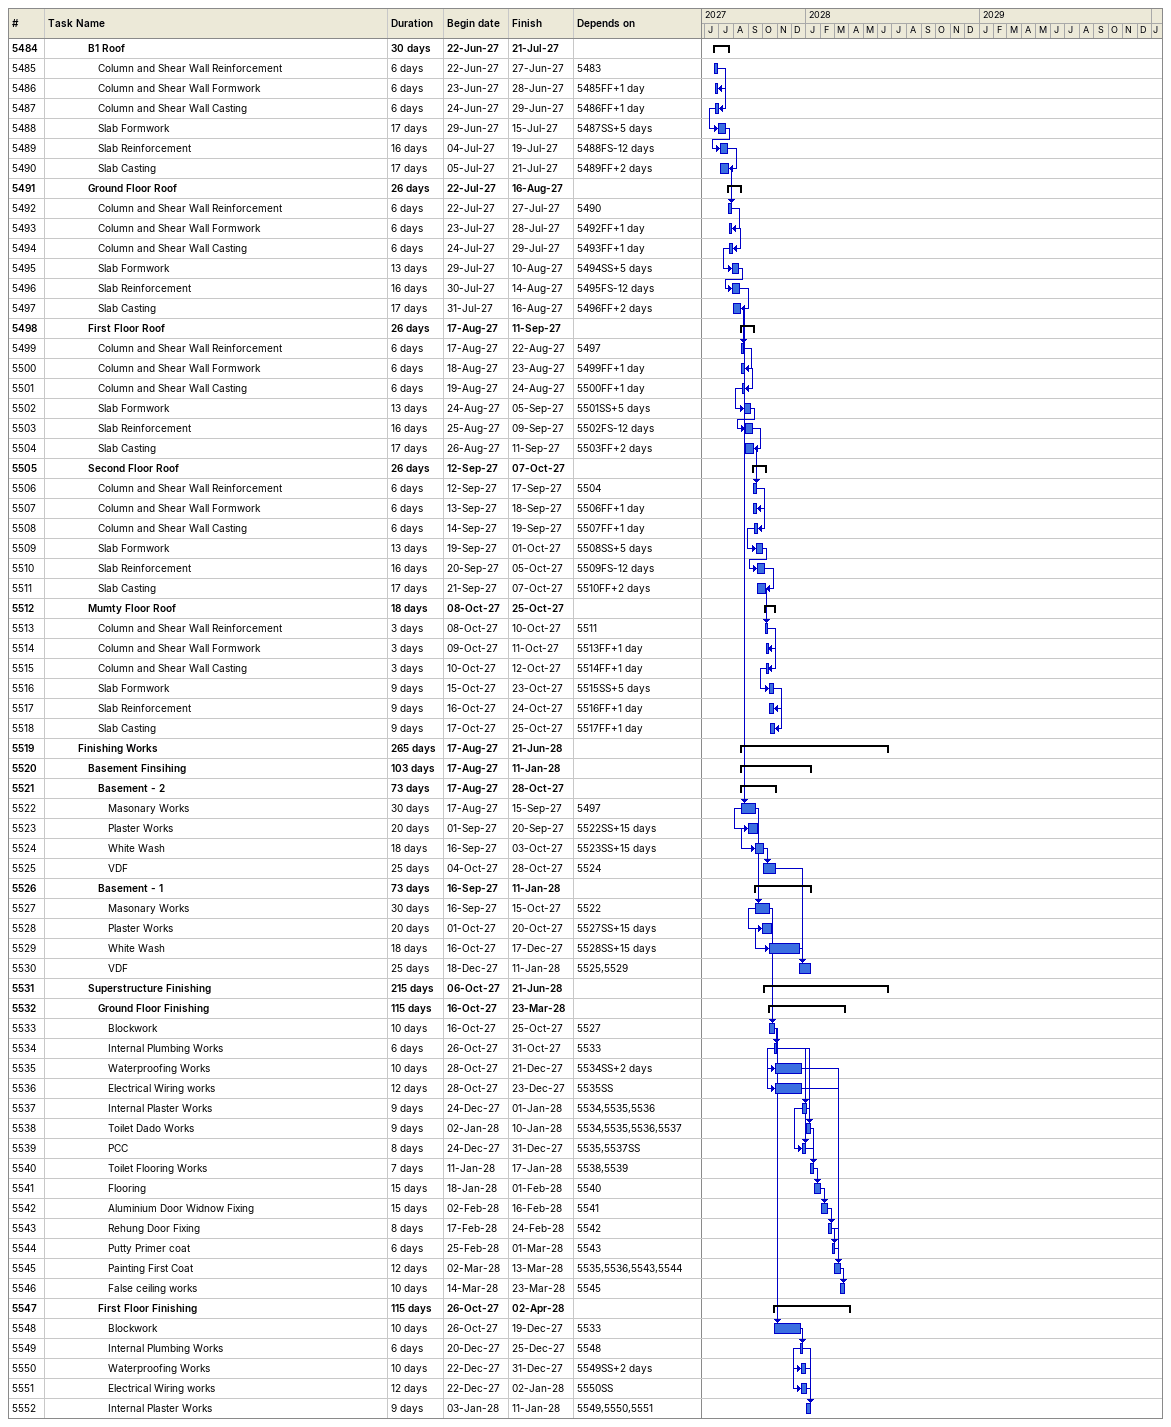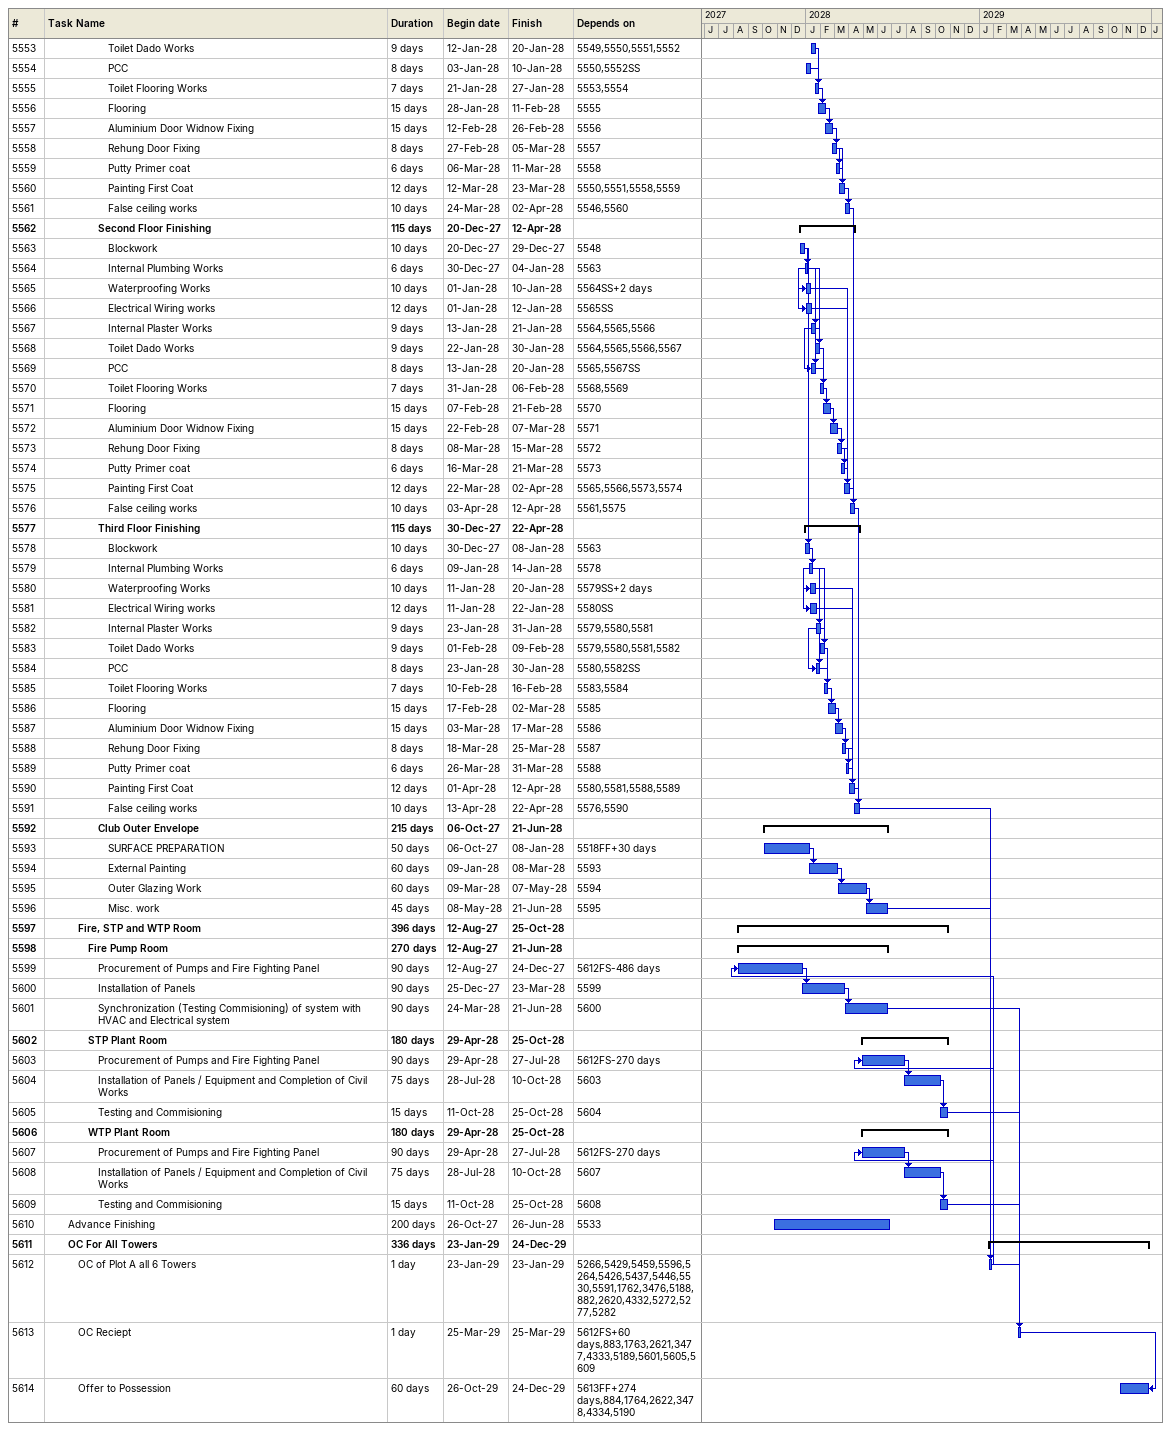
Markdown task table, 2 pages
| ID | Level | Task | Duration | Start | Finish | Predecessors |
|---|---|---|---|---|---|---|
| 5484 | 5 | **B1 Roof** | 30d | 2027-06-22 | 2027-07-21 |  |
| 5485 | 6 | Column and Shear Wall Reinforcement | 6d | 2027-06-22 | 2027-06-27 | 5483 |
| 5486 | 6 | Column and Shear Wall Formwork | 6d | 2027-06-23 | 2027-06-28 | 5485FF+1d |
| 5487 | 6 | Column and Shear Wall Casting | 6d | 2027-06-24 | 2027-06-29 | 5486FF+1d |
| 5488 | 6 | Slab Formwork | 17d | 2027-06-29 | 2027-07-15 | 5487SS+5d |
| 5489 | 6 | Slab Reinforcement | 16d | 2027-07-04 | 2027-07-19 | 5488FS-12d |
| 5490 | 6 | Slab Casting | 17d | 2027-07-05 | 2027-07-21 | 5489FF+2d |
| 5491 | 5 | **Ground Floor Roof** | 26d | 2027-07-22 | 2027-08-16 |  |
| 5492 | 6 | Column and Shear Wall Reinforcement | 6d | 2027-07-22 | 2027-07-27 | 5490 |
| 5493 | 6 | Column and Shear Wall Formwork | 6d | 2027-07-23 | 2027-07-28 | 5492FF+1d |
| 5494 | 6 | Column and Shear Wall Casting | 6d | 2027-07-24 | 2027-07-29 | 5493FF+1d |
| 5495 | 6 | Slab Formwork | 13d | 2027-07-29 | 2027-08-10 | 5494SS+5d |
| 5496 | 6 | Slab Reinforcement | 16d | 2027-07-30 | 2027-08-14 | 5495FS-12d |
| 5497 | 6 | Slab Casting | 17d | 2027-07-31 | 2027-08-16 | 5496FF+2d |
| 5498 | 5 | **First Floor Roof** | 26d | 2027-08-17 | 2027-09-11 |  |
| 5499 | 6 | Column and Shear Wall Reinforcement | 6d | 2027-08-17 | 2027-08-22 | 5497 |
| 5500 | 6 | Column and Shear Wall Formwork | 6d | 2027-08-18 | 2027-08-23 | 5499FF+1d |
| 5501 | 6 | Column and Shear Wall Casting | 6d | 2027-08-19 | 2027-08-24 | 5500FF+1d |
| 5502 | 6 | Slab Formwork | 13d | 2027-08-24 | 2027-09-05 | 5501SS+5d |
| 5503 | 6 | Slab Reinforcement | 16d | 2027-08-25 | 2027-09-09 | 5502FS-12d |
| 5504 | 6 | Slab Casting | 17d | 2027-08-26 | 2027-09-11 | 5503FF+2d |
| 5505 | 5 | **Second Floor Roof** | 26d | 2027-09-12 | 2027-10-07 |  |
| 5506 | 6 | Column and Shear Wall Reinforcement | 6d | 2027-09-12 | 2027-09-17 | 5504 |
| 5507 | 6 | Column and Shear Wall Formwork | 6d | 2027-09-13 | 2027-09-18 | 5506FF+1d |
| 5508 | 6 | Column and Shear Wall Casting | 6d | 2027-09-14 | 2027-09-19 | 5507FF+1d |
| 5509 | 6 | Slab Formwork | 13d | 2027-09-19 | 2027-10-01 | 5508SS+5d |
| 5510 | 6 | Slab Reinforcement | 16d | 2027-09-20 | 2027-10-05 | 5509FS-12d |
| 5511 | 6 | Slab Casting | 17d | 2027-09-21 | 2027-10-07 | 5510FF+2d |
| 5512 | 5 | **Mumty Floor Roof** | 18d | 2027-10-08 | 2027-10-25 |  |
| 5513 | 6 | Column and Shear Wall Reinforcement | 3d | 2027-10-08 | 2027-10-10 | 5511 |
| 5514 | 6 | Column and Shear Wall Formwork | 3d | 2027-10-09 | 2027-10-11 | 5513FF+1d |
| 5515 | 6 | Column and Shear Wall Casting | 3d | 2027-10-10 | 2027-10-12 | 5514FF+1d |
| 5516 | 6 | Slab Formwork | 9d | 2027-10-15 | 2027-10-23 | 5515SS+5d |
| 5517 | 6 | Slab Reinforcement | 9d | 2027-10-16 | 2027-10-24 | 5516FF+1d |
| 5518 | 6 | Slab Casting | 9d | 2027-10-17 | 2027-10-25 | 5517FF+1d |
| 5519 | 4 | **Finishing Works** | 265d | 2027-08-17 | 2028-06-21 |  |
| 5520 | 5 | **Basement Finsihing** | 103d | 2027-08-17 | 2028-01-11 |  |
| 5521 | 6 | **Basement - 2** | 73d | 2027-08-17 | 2027-10-28 |  |
| 5522 | 7 | Masonary Works | 30d | 2027-08-17 | 2027-09-15 | 5497 |
| 5523 | 7 | Plaster Works | 20d | 2027-09-01 | 2027-09-20 | 5522SS+15d |
| 5524 | 7 | White Wash | 18d | 2027-09-16 | 2027-10-03 | 5523SS+15d |
| 5525 | 7 | VDF | 25d | 2027-10-04 | 2027-10-28 | 5524 |
| 5526 | 6 | **Basement - 1** | 73d | 2027-09-16 | 2028-01-11 |  |
| 5527 | 7 | Masonary Works | 30d | 2027-09-16 | 2027-10-15 | 5522 |
| 5528 | 7 | Plaster Works | 20d | 2027-10-01 | 2027-10-20 | 5527SS+15d |
| 5529 | 7 | White Wash | 18d | 2027-10-16 | 2027-12-17 | 5528SS+15d |
| 5530 | 7 | VDF | 25d | 2027-12-18 | 2028-01-11 | 5525, 5529 |
| 5531 | 5 | **Superstructure Finishing** | 215d | 2027-10-06 | 2028-06-21 |  |
| 5532 | 6 | **Ground Floor Finishing** | 115d | 2027-10-16 | 2028-03-23 |  |
| 5533 | 7 | Blockwork | 10d | 2027-10-16 | 2027-10-25 | 5527 |
| 5534 | 7 | Internal Plumbing Works | 6d | 2027-10-26 | 2027-10-31 | 5533 |
| 5535 | 7 | Waterproofing Works | 10d | 2027-10-28 | 2027-12-21 | 5534SS+2d |
| 5536 | 7 | Electrical Wiring works | 12d | 2027-10-28 | 2027-12-23 | 5535SS |
| 5537 | 7 | Internal Plaster Works | 9d | 2027-12-24 | 2028-01-01 | 5534, 5535, 5536 |
| 5538 | 7 | Toilet Dado Works | 9d | 2028-01-02 | 2028-01-10 | 5534, 5535, 5536, 5537 |
| 5539 | 7 | PCC | 8d | 2027-12-24 | 2027-12-31 | 5535, 5537SS |
| 5540 | 7 | Toilet Flooring Works | 7d | 2028-01-11 | 2028-01-17 | 5538, 5539 |
| 5541 | 7 | Flooring | 15d | 2028-01-18 | 2028-02-01 | 5540 |
| 5542 | 7 | Aluminium Door Widnow Fixing | 15d | 2028-02-02 | 2028-02-16 | 5541 |
| 5543 | 7 | Rehung Door Fixing | 8d | 2028-02-17 | 2028-02-24 | 5542 |
| 5544 | 7 | Putty Primer coat | 6d | 2028-02-25 | 2028-03-01 | 5543 |
| 5545 | 7 | Painting First Coat | 12d | 2028-03-02 | 2028-03-13 | 5535, 5536, 5543, 5544 |
| 5546 | 7 | False ceiling works | 10d | 2028-03-14 | 2028-03-23 | 5545 |
| 5547 | 6 | **First Floor Finishing** | 115d | 2027-10-26 | 2028-04-02 |  |
| 5548 | 7 | Blockwork | 10d | 2027-10-26 | 2027-12-19 | 5533 |
| 5549 | 7 | Internal Plumbing Works | 6d | 2027-12-20 | 2027-12-25 | 5548 |
| 5550 | 7 | Waterproofing Works | 10d | 2027-12-22 | 2027-12-31 | 5549SS+2d |
| 5551 | 7 | Electrical Wiring works | 12d | 2027-12-22 | 2028-01-02 | 5550SS |
| 5552 | 7 | Internal Plaster Works | 9d | 2028-01-03 | 2028-01-11 | 5549, 5550, 5551 |
| 5553 | 7 | Toilet Dado Works | 9d | 2028-01-12 | 2028-01-20 | 5549, 5550, 5551, 5552 |
| 5554 | 7 | PCC | 8d | 2028-01-03 | 2028-01-10 | 5550, 5552SS |
| 5555 | 7 | Toilet Flooring Works | 7d | 2028-01-21 | 2028-01-27 | 5553, 5554 |
| 5556 | 7 | Flooring | 15d | 2028-01-28 | 2028-02-11 | 5555 |
| 5557 | 7 | Aluminium Door Widnow Fixing | 15d | 2028-02-12 | 2028-02-26 | 5556 |
| 5558 | 7 | Rehung Door Fixing | 8d | 2028-02-27 | 2028-03-05 | 5557 |
| 5559 | 7 | Putty Primer coat | 6d | 2028-03-06 | 2028-03-11 | 5558 |
| 5560 | 7 | Painting First Coat | 12d | 2028-03-12 | 2028-03-23 | 5550, 5551, 5558, 5559 |
| 5561 | 7 | False ceiling works | 10d | 2028-03-24 | 2028-04-02 | 5546, 5560 |
| 5562 | 6 | **Second Floor Finishing** | 115d | 2027-12-20 | 2028-04-12 |  |
| 5563 | 7 | Blockwork | 10d | 2027-12-20 | 2027-12-29 | 5548 |
| 5564 | 7 | Internal Plumbing Works | 6d | 2027-12-30 | 2028-01-04 | 5563 |
| 5565 | 7 | Waterproofing Works | 10d | 2028-01-01 | 2028-01-10 | 5564SS+2d |
| 5566 | 7 | Electrical Wiring works | 12d | 2028-01-01 | 2028-01-12 | 5565SS |
| 5567 | 7 | Internal Plaster Works | 9d | 2028-01-13 | 2028-01-21 | 5564, 5565, 5566 |
| 5568 | 7 | Toilet Dado Works | 9d | 2028-01-22 | 2028-01-30 | 5564, 5565, 5566, 5567 |
| 5569 | 7 | PCC | 8d | 2028-01-13 | 2028-01-20 | 5565, 5567SS |
| 5570 | 7 | Toilet Flooring Works | 7d | 2028-01-31 | 2028-02-06 | 5568, 5569 |
| 5571 | 7 | Flooring | 15d | 2028-02-07 | 2028-02-21 | 5570 |
| 5572 | 7 | Aluminium Door Widnow Fixing | 15d | 2028-02-22 | 2028-03-07 | 5571 |
| 5573 | 7 | Rehung Door Fixing | 8d | 2028-03-08 | 2028-03-15 | 5572 |
| 5574 | 7 | Putty Primer coat | 6d | 2028-03-16 | 2028-03-21 | 5573 |
| 5575 | 7 | Painting First Coat | 12d | 2028-03-22 | 2028-04-02 | 5565, 5566, 5573, 5574 |
| 5576 | 7 | False ceiling works | 10d | 2028-04-03 | 2028-04-12 | 5561, 5575 |
| 5577 | 6 | **Third Floor Finishing** | 115d | 2027-12-30 | 2028-04-22 |  |
| 5578 | 7 | Blockwork | 10d | 2027-12-30 | 2028-01-08 | 5563 |
| 5579 | 7 | Internal Plumbing Works | 6d | 2028-01-09 | 2028-01-14 | 5578 |
| 5580 | 7 | Waterproofing Works | 10d | 2028-01-11 | 2028-01-20 | 5579SS+2d |
| 5581 | 7 | Electrical Wiring works | 12d | 2028-01-11 | 2028-01-22 | 5580SS |
| 5582 | 7 | Internal Plaster Works | 9d | 2028-01-23 | 2028-01-31 | 5579, 5580, 5581 |
| 5583 | 7 | Toilet Dado Works | 9d | 2028-02-01 | 2028-02-09 | 5579, 5580, 5581, 5582 |
| 5584 | 7 | PCC | 8d | 2028-01-23 | 2028-01-30 | 5580, 5582SS |
| 5585 | 7 | Toilet Flooring Works | 7d | 2028-02-10 | 2028-02-16 | 5583, 5584 |
| 5586 | 7 | Flooring | 15d | 2028-02-17 | 2028-03-02 | 5585 |
| 5587 | 7 | Aluminium Door Widnow Fixing | 15d | 2028-03-03 | 2028-03-17 | 5586 |
| 5588 | 7 | Rehung Door Fixing | 8d | 2028-03-18 | 2028-03-25 | 5587 |
| 5589 | 7 | Putty Primer coat | 6d | 2028-03-26 | 2028-03-31 | 5588 |
| 5590 | 7 | Painting First Coat | 12d | 2028-04-01 | 2028-04-12 | 5580, 5581, 5588, 5589 |
| 5591 | 7 | False ceiling works | 10d | 2028-04-13 | 2028-04-22 | 5576, 5590 |
| 5592 | 6 | **Club Outer Envelope** | 215d | 2027-10-06 | 2028-06-21 |  |
| 5593 | 7 | SURFACE PREPARATION | 50d | 2027-10-06 | 2028-01-08 | 5518FF+30d |
| 5594 | 7 | External Painting | 60d | 2028-01-09 | 2028-03-08 | 5593 |
| 5595 | 7 | Outer Glazing Work | 60d | 2028-03-09 | 2028-05-07 | 5594 |
| 5596 | 7 | Misc. work | 45d | 2028-05-08 | 2028-06-21 | 5595 |
| 5597 | 4 | **Fire, STP and WTP Room** | 396d | 2027-08-12 | 2028-10-25 |  |
| 5598 | 5 | **Fire Pump Room** | 270d | 2027-08-12 | 2028-06-21 |  |
| 5599 | 6 | Procurement of Pumps and Fire Fighting Panel | 90d | 2027-08-12 | 2027-12-24 | 5612FS-486d |
| 5600 | 6 | Installation of Panels | 90d | 2027-12-25 | 2028-03-23 | 5599 |
| 5601 | 6 | Synchronization (Testing Commisioning) of system with HVAC and Electrical system | 90d | 2028-03-24 | 2028-06-21 | 5600 |
| 5602 | 5 | **STP Plant Room** | 180d | 2028-04-29 | 2028-10-25 |  |
| 5603 | 6 | Procurement of Pumps and Fire Fighting Panel | 90d | 2028-04-29 | 2028-07-27 | 5612FS-270d |
| 5604 | 6 | Installation of Panels / Equipment and Completion of Civil Works | 75d | 2028-07-28 | 2028-10-10 | 5603 |
| 5605 | 6 | Testing and Commisioning | 15d | 2028-10-11 | 2028-10-25 | 5604 |
| 5606 | 5 | **WTP Plant Room** | 180d | 2028-04-29 | 2028-10-25 |  |
| 5607 | 6 | Procurement of Pumps and Fire Fighting Panel | 90d | 2028-04-29 | 2028-07-27 | 5612FS-270d |
| 5608 | 6 | Installation of Panels / Equipment and Completion of Civil Works | 75d | 2028-07-28 | 2028-10-10 | 5607 |
| 5609 | 6 | Testing and Commisioning | 15d | 2028-10-11 | 2028-10-25 | 5608 |
| 5610 | 3 | Advance Finishing | 200d | 2027-10-26 | 2028-06-26 | 5533 |
| 5611 | 3 | **OC For All Towers** | 336d | 2029-01-23 | 2029-12-24 |  |
| 5612 | 4 | OC of Plot A all 6 Towers | 1d | 2029-01-23 | 2029-01-23 | 5266, 5429, 5459, 5596, 5264, 5426, 5437, 5446, 5530, 5591, 1762, 3476, 5188, 882, 2620, 4332, 5272, 5277, 5282 |
| 5613 | 4 | OC Reciept | 1d | 2029-03-25 | 2029-03-25 | 5612FS+60d, 883, 1763, 2621, 3477, 4333, 5189, 5601, 5605, 5609 |
| 5614 | 4 | Offer to Possession | 60d | 2029-10-26 | 2029-12-24 | 5613FF+274d, 884, 1764, 2622, 3478, 4334, 5190 |
